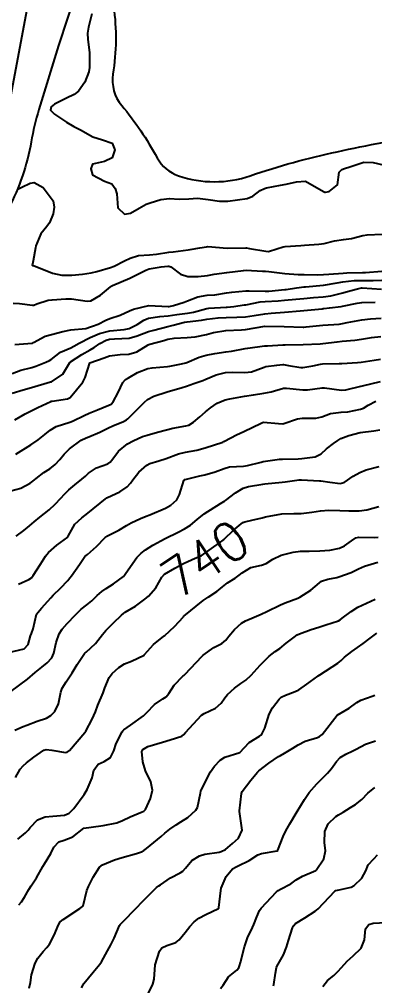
# Model space of a CAD drawing. Header units: metres. Extents: x 318500 to 325275, y 7408834 to 7428799.
# Drawn here: x 321905.1 to 321941.8, y 7416310.2 to 7416409.9 of the extents above; entities that cross this region are included whole.
import ezdxf
from ezdxf.enums import TextEntityAlignment as Align

# ---------------------------------------------------------------- set-up
doc = ezdxf.new("R2010")
doc.units = ezdxf.units.M
doc.header["$MEASUREMENT"] = 0
for name, color, linetype in [('Cotas', 45, 'Continuous'), ('Curvas de Nivel 1m', 11, 'Continuous'), ('Curvas de Nivel 5m', 15, 'Continuous'), ('Hidrografia', 140, 'Continuous'), ('Vias Primárias', 230, 'Continuous')]:
    doc.layers.add(name, color=color, linetype=linetype)
doc.styles.add('Style-STANDARD', font='STANDARD.shx')

msp = doc.modelspace()

# ---------------------------------------------------------------- linework, layer by layer
at = {"layer": 'Curvas de Nivel 1m', "flags": 128}
for points, elevation in [([(321912.597, 7416410.484), (321912.266, 7416409.092), (321912.176, 7416408.49), (321912.199, 7416407.836), (321912.35, 7416406.487), (321912.359, 7416404.945), (321912.29, 7416404.488), (321911.882, 7416403.405), (321911.23, 7416402.503), (321910.776, 7416402.138), (321910.008, 7416401.757), (321908.766, 7416401.159), (321908.414, 7416400.893), (321908.334, 7416400.544), (321908.754, 7416400.123), (321909.975, 7416399.288), (321910.735, 7416398.856), (321911.442, 7416398.499), (321912.72, 7416397.789), (321913.704, 7416397.481), (321914.71, 7416397.13), (321914.976, 7416396.456), (321914.692, 7416395.611), (321913.919, 7416395.236), (321912.685, 7416394.963), (321912.505, 7416394.483), (321912.671, 7416393.876), (321913.915, 7416393.214), (321914.657, 7416392.95), (321915.025, 7416392.454), (321915.202, 7416391.891), (321915.289, 7416390.45), (321915.987, 7416389.813), (321916.615, 7416389.926), (321917.483, 7416390.417), (321918.201, 7416390.832), (321918.628, 7416390.965), (321919.719, 7416391.304), (321920.636, 7416391.429), (321921.638, 7416391.362), (321922.636, 7416391.386), (321923.522, 7416391.451), (321924.635, 7416391.31), (321925.805, 7416391.135), (321926.633, 7416391.159), (321927.645, 7416391.275), (321928.637, 7416391.434), (321929.23, 7416391.672), (321929.98, 7416392.25), (321930.426, 7416392.471), (321930.654, 7416392.518), (321932.084, 7416392.8), (321932.66, 7416392.913), (321933.738, 7416393.13), (321934.665, 7416393.202), (321936.509, 7416392.162), (321936.649, 7416392.076), (321936.73, 7416392.079), (321937.123, 7416392.155), (321937.985, 7416392.822), (321938.152, 7416394.145), (321938.415, 7416394.411), (321938.684, 7416394.504), (321939.246, 7416394.689), (321940.696, 7416395.164), (321941.647, 7416395.144), (321942.692, 7416394.893)], 727), ([(321904.888, 7416392.345), (321905.381, 7416392.579), (321906.225, 7416392.998), (321906.658, 7416393.08), (321907.579, 7416392.551), (321908.63, 7416391.193), (321908.71, 7416390.539), (321908.613, 7416389.842), (321908.247, 7416388.9), (321907.972, 7416388.546), (321907.349, 7416387.792), (321906.832, 7416386.557), (321906.786, 7416386.339), (321906.547, 7416385.001), (321906.465, 7416384.637), (321906.452, 7416384.561), (321906.492, 7416384.514), (321906.54, 7416384.512), (321906.596, 7416384.502), (321908.532, 7416383.733), (321909.527, 7416383.522), (321910.53, 7416383.529), (321911.658, 7416383.619), (321912.533, 7416383.74), (321913.122, 7416383.886), (321914.538, 7416384.305), (321914.904, 7416384.455), (321915.979, 7416385.008), (321916.553, 7416385.275), (321917.442, 7416385.532), (321918.558, 7416385.611), (321919.274, 7416385.678), (321920.562, 7416385.874), (321921.019, 7416385.918), (321922.567, 7416386.12), (321922.758, 7416386.156), (321923.769, 7416386.332), (321924.441, 7416386.453), (321924.572, 7416386.458), (321926.57, 7416386.3), (321928.516, 7416386.325), (321928.571, 7416386.321), (321928.891, 7416386.265), (321930.566, 7416385.977), (321930.83, 7416385.973), (321931.715, 7416386.229), (321932.364, 7416386.431), (321932.574, 7416386.46), (321934.197, 7416386.574), (321934.576, 7416386.613), (321936.032, 7416386.715), (321936.58, 7416386.796), (321937.673, 7416387.06), (321938.586, 7416387.204), (321939.405, 7416387.311), (321940.592, 7416387.605), (321941.02, 7416387.677), (321942.595, 7416387.733)], 728), ([(321904.491, 7416380.641), (321905.123, 7416380.58), (321906.488, 7416380.428), (321906.611, 7416380.436), (321906.943, 7416380.555), (321908.116, 7416380.924), (321908.497, 7416380.978), (321909.931, 7416381.086), (321910.499, 7416381.077), (321912.139, 7416380.842), (321912.496, 7416380.874), (321913.515, 7416381.46), (321914.518, 7416382.305), (321914.599, 7416382.378), (321914.751, 7416382.457), (321916.528, 7416383.213), (321918.174, 7416384.043), (321918.538, 7416384.181), (321918.728, 7416384.208), (321919.753, 7416384.388), (321920.464, 7416384.457), (321920.541, 7416384.454), (321920.748, 7416384.377), (321921.775, 7416383.604), (321922.53, 7416383.389), (321923.579, 7416383.382), (321924.532, 7416383.48), (321925.243, 7416383.603), (321926.535, 7416383.788), (321928.276, 7416384.012), (321928.538, 7416384.026), (321930.221, 7416383.929), (321930.537, 7416383.922), (321930.865, 7416383.908), (321932.535, 7416383.692), (321933.906, 7416383.572), (321934.534, 7416383.568), (321935.918, 7416383.547), (321936.541, 7416383.583), (321937.062, 7416383.635), (321938.544, 7416383.729), (321938.932, 7416383.746), (321940.545, 7416383.789), (321940.854, 7416383.797), (321942.547, 7416383.912)], 729), ([(321904.392, 7416373.375), (321905.267, 7416373.707), (321906.402, 7416373.996), (321906.832, 7416374.125), (321907.862, 7416374.538), (321908.239, 7416374.707), (321908.415, 7416374.835), (321909.374, 7416375.577), (321910.433, 7416376.033), (321910.756, 7416376.185), (321911.289, 7416376.497), (321912.446, 7416377.101), (321913.408, 7416377.513), (321914.453, 7416377.774), (321915.944, 7416377.927), (321916.456, 7416378.016), (321917.297, 7416378.417), (321917.99, 7416378.884), (321918.47, 7416379.07), (321919.615, 7416379.246), (321920.474, 7416379.328), (321921.393, 7416379.45), (321922.479, 7416379.597), (321923.116, 7416379.705), (321924.486, 7416380.081), (321924.688, 7416380.117), (321926.489, 7416380.202), (321926.577, 7416380.211), (321927.267, 7416380.288), (321928.325, 7416380.44), (321928.493, 7416380.468), (321929.981, 7416380.764), (321930.499, 7416380.807), (321931.841, 7416380.885), (321932.501, 7416380.937), (321933.674, 7416381.031), (321934.504, 7416381.116), (321935.48, 7416381.201), (321936.507, 7416381.271), (321937.281, 7416381.379), (321938.513, 7416381.694), (321938.858, 7416381.792), (321940.04, 7416382.117), (321940.432, 7416382.2), (321940.521, 7416382.2), (321942.52, 7416382.08)], 731), ([(321904.368, 7416371.341), (321905.504, 7416371.706), (321906.374, 7416371.937), (321908.35, 7416372.501), (321908.38, 7416372.508), (321908.396, 7416372.514), (321908.444, 7416372.529), (321909.614, 7416373.296), (321910.334, 7416374.511), (321910.37, 7416374.552), (321910.411, 7416374.58), (321911.582, 7416375.333), (321912.43, 7416375.814), (321912.855, 7416376.054), (321913.437, 7416376.47), (321914.081, 7416376.827), (321914.445, 7416376.925), (321914.95, 7416376.957), (321916.446, 7416377.026), (321917.283, 7416377.252), (321918.453, 7416377.698), (321918.994, 7416377.855), (321920.458, 7416378.225), (321921.006, 7416378.372), (321922.167, 7416378.652), (321922.465, 7416378.7), (321923.923, 7416378.873), (321924.47, 7416378.963), (321925.658, 7416379.123), (321926.473, 7416379.158), (321927.585, 7416379.171), (321928.474, 7416379.232), (321929.378, 7416379.354), (321930.479, 7416379.533), (321931.115, 7416379.599), (321932.482, 7416379.712), (321934.122, 7416379.833), (321934.487, 7416379.86), (321936.389, 7416380.061), (321936.489, 7416380.073), (321936.568, 7416380.08), (321937.133, 7416380.154), (321938.344, 7416380.289), (321938.493, 7416380.314), (321939.984, 7416380.631), (321940.499, 7416380.706), (321941.871, 7416380.718)], 732), ([(321904.67, 7416368.585), (321905.709, 7416369.2), (321906.344, 7416369.521), (321907.03, 7416369.87), (321908.36, 7416370.502), (321908.383, 7416370.507), (321908.511, 7416370.528), (321910.108, 7416370.767), (321910.364, 7416370.915), (321911.675, 7416372.491), (321911.919, 7416372.955), (321912.393, 7416374.48), (321913.886, 7416374.997), (321914.421, 7416375.211), (321915.522, 7416375.345), (321916.424, 7416375.353), (321917.244, 7416375.602), (321918.439, 7416376.335), (321918.479, 7416376.36), (321918.593, 7416376.398), (321920.038, 7416376.79), (321920.445, 7416376.904), (321921.108, 7416377.031), (321922.447, 7416377.076), (321923.274, 7416377.163), (321924.451, 7416377.413), (321925.172, 7416377.593), (321926.455, 7416377.826), (321928.06, 7416377.88), (321928.456, 7416377.912), (321930.46, 7416378.24), (321932.46, 7416378.22), (321934.431, 7416378.152), (321934.469, 7416378.155), (321934.504, 7416378.155), (321934.749, 7416378.186), (321936.472, 7416378.346), (321938.142, 7416378.475), (321938.474, 7416378.524), (321938.984, 7416378.641), (321940.478, 7416378.922), (321941.392, 7416379.009), (321942.48, 7416379.074)], 733), ([(321904.767, 7416365.065), (321906.295, 7416366.021), (321907.07, 7416366.548), (321907.769, 7416367.078), (321908.315, 7416367.535), (321908.93, 7416367.915), (321910.328, 7416368.357), (321910.441, 7416368.396), (321910.679, 7416368.505), (321911.799, 7416369.028), (321912.342, 7416369.268), (321913.186, 7416369.629), (321914.355, 7416370.093), (321914.587, 7416370.217), (321914.808, 7416370.446), (321915.33, 7416371.401), (321915.795, 7416372.439), (321916.079, 7416372.74), (321916.387, 7416372.924), (321917.337, 7416373.475), (321918.402, 7416373.89), (321918.84, 7416373.959), (321920.406, 7416374.089), (321920.662, 7416374.121), (321921.879, 7416374.358), (321922.306, 7416374.458), (321922.412, 7416374.493), (321923.695, 7416375.056), (321924.424, 7416375.248), (321925.315, 7416375.423), (321926.43, 7416375.613), (321927.038, 7416375.684), (321928.435, 7416375.938), (321928.709, 7416375.993), (321930.44, 7416376.218), (321930.459, 7416376.221), (321930.737, 7416376.237), (321932.333, 7416376.329), (321932.441, 7416376.332), (321932.555, 7416376.331), (321934.443, 7416376.381), (321936.178, 7416376.43), (321936.444, 7416376.454), (321937.94, 7416376.652), (321938.448, 7416376.7), (321939.757, 7416376.814), (321940.452, 7416376.919), (321941.466, 7416377.083), (321942.457, 7416377.194)], 734), ([(321904.799, 7416356.581), (321905.574, 7416357.174), (321906.187, 7416357.673), (321906.659, 7416358.087), (321907.237, 7416358.544), (321908.208, 7416359.312), (321908.828, 7416359.909), (321909.403, 7416360.518), (321909.796, 7416360.945), (321910.233, 7416361.377), (321910.843, 7416361.899), (321911.584, 7416362.49), (321911.942, 7416362.798), (321912.259, 7416363.095), (321913.089, 7416363.646), (321914.274, 7416364.072), (321914.507, 7416364.217), (321914.678, 7416364.446), (321915.363, 7416365.366), (321916.297, 7416366.107), (321916.872, 7416366.421), (321917.851, 7416366.863), (321918.309, 7416367.02), (321919.379, 7416367.319), (321920.318, 7416367.577), (321920.963, 7416367.721), (321922.324, 7416367.972), (321922.611, 7416368.06), (321923.094, 7416368.339), (321923.751, 7416368.917), (321924.346, 7416369.415), (321924.846, 7416369.822), (321925.536, 7416370.308), (321926.364, 7416370.666), (321926.848, 7416370.776), (321928.368, 7416371.031), (321929.302, 7416371.189), (321930.371, 7416371.34), (321931.121, 7416371.484), (321932.384, 7416371.851), (321932.722, 7416371.878), (321934.382, 7416371.686), (321934.877, 7416371.688), (321936.386, 7416371.905), (321936.644, 7416371.899), (321938.382, 7416371.639), (321938.838, 7416371.678), (321940.389, 7416372.068), (321940.423, 7416372.076), (321940.541, 7416372.108), (321942.395, 7416372.548)], 736), ([(321905.033, 7416351.65), (321906.113, 7416352.126), (321906.366, 7416352.307), (321906.566, 7416352.553), (321907.315, 7416353.726), (321907.815, 7416354.535), (321907.958, 7416354.718), (321908.146, 7416354.91), (321909.005, 7416355.674), (321910.122, 7416356.51), (321910.142, 7416356.538), (321910.171, 7416356.59), (321910.859, 7416357.831), (321911.559, 7416358.49), (321912.205, 7416358.953), (321914.023, 7416360.453), (321914.135, 7416360.538), (321914.222, 7416360.586), (321915.514, 7416361.154), (321916.239, 7416361.685), (321916.591, 7416362.078), (321916.842, 7416362.421), (321917.466, 7416363.208), (321918.273, 7416363.921), (321918.583, 7416364.087), (321919.541, 7416364.381), (321920.283, 7416364.622), (321921.572, 7416365.072), (321922.289, 7416365.252), (321923.438, 7416365.479), (321924.294, 7416365.696), (321926.129, 7416366.302), (321926.25, 7416366.351), (321926.301, 7416366.381), (321927.538, 7416367.055), (321928.317, 7416367.386), (321930.087, 7416368.244), (321930.236, 7416368.336), (321930.332, 7416368.36), (321931.867, 7416368.225), (321932.33, 7416368.196), (321932.438, 7416368.218), (321933.828, 7416368.708), (321934.339, 7416368.771), (321935.726, 7416368.782), (321936.341, 7416368.915), (321937.26, 7416369.237), (321938.349, 7416369.375), (321939.045, 7416369.434), (321940.354, 7416369.71), (321940.648, 7416369.813), (321941.12, 7416370.099), (321941.916, 7416370.537)], 737), ([(321904.01, 7416344.59), (321905.621, 7416344.961), (321906.023, 7416345.413), (321906.287, 7416346.306), (321906.371, 7416346.555), (321906.538, 7416347.046), (321906.898, 7416348.547), (321907.426, 7416349.183), (321908.081, 7416349.9), (321908.363, 7416350.251), (321908.629, 7416350.525), (321909.378, 7416351.24), (321910.113, 7416352.034), (321910.336, 7416352.288), (321910.506, 7416352.504), (321911.33, 7416353.69), (321911.9, 7416354.484), (321912.017, 7416354.606), (321912.144, 7416354.718), (321913.077, 7416355.545), (321913.997, 7416356.453), (321914.085, 7416356.538), (321914.172, 7416356.601), (321915.4, 7416357.22), (321916.189, 7416357.682), (321916.658, 7416357.958), (321917.627, 7416358.409), (321918.202, 7416358.646), (321918.612, 7416358.802), (321920.211, 7416359.469), (321920.773, 7416359.805), (321921.372, 7416360.358), (321921.675, 7416360.909), (321922.106, 7416362.351), (321922.176, 7416362.426), (321922.252, 7416362.456), (321923.767, 7416362.818), (321924.259, 7416362.928), (321925.336, 7416363.232), (321926.27, 7416363.592), (321926.82, 7416363.737), (321928.273, 7416363.83), (321928.662, 7416363.876), (321930.088, 7416364.243), (321930.281, 7416364.286), (321931.966, 7416364.542), (321932.285, 7416364.552), (321933.916, 7416364.565), (321934.286, 7416364.592), (321935.672, 7416364.787), (321936.294, 7416365.1), (321936.835, 7416365.621), (321937.546, 7416366.148), (321938.002, 7416366.454), (321938.315, 7416366.658), (321939.156, 7416366.965), (321940.322, 7416367.278), (321941.706, 7416367.471), (321942.325, 7416367.564)], 738), ([(321904.245, 7416340.586), (321905.973, 7416341.835), (321906.767, 7416342.548), (321907.44, 7416343.086), (321907.995, 7416343.546), (321908.473, 7416344.056), (321908.692, 7416344.523), (321908.921, 7416345.626), (321909.234, 7416346.518), (321909.554, 7416347.006), (321910.051, 7416347.577), (321910.931, 7416348.497), (321911.505, 7416349.051), (321912.076, 7416349.526), (321912.612, 7416349.942), (321913.165, 7416350.464), (321913.652, 7416350.901), (321914.101, 7416351.208), (321914.86, 7416351.691), (321915.875, 7416352.432), (321915.992, 7416352.56), (321916.123, 7416352.77), (321917.265, 7416354.413), (321917.708, 7416354.845), (321918.152, 7416355.178), (321918.891, 7416355.657), (321920.17, 7416356.37), (321921.536, 7416357), (321922.185, 7416357.338), (321922.791, 7416357.741), (321923.475, 7416358.331), (321924.206, 7416358.911), (321925.895, 7416359.973), (321926.219, 7416360.163), (321926.297, 7416360.211), (321926.412, 7416360.288), (321927.453, 7416361.056), (321928.239, 7416361.542), (321928.778, 7416361.726), (321930.246, 7416361.975), (321930.482, 7416362.002), (321932.25, 7416362.174), (321932.571, 7416362.215), (321934.028, 7416362.419), (321934.253, 7416362.421), (321936.102, 7416362.313), (321936.252, 7416362.299), (321937.179, 7416362.151), (321938.249, 7416362.038), (321938.651, 7416362.134), (321939.603, 7416362.777), (321940.266, 7416363.174), (321940.945, 7416363.425), (321942.276, 7416363.791)], 739), ([(321904.713, 7416331.701), (321905.193, 7416332.57), (321905.506, 7416332.915), (321905.86, 7416333.205), (321906.608, 7416333.81), (321907.645, 7416334.534), (321907.881, 7416334.589), (321908.473, 7416334.524), (321909.876, 7416334.274), (321910.076, 7416334.308), (321910.296, 7416334.504), (321911.899, 7416336.341), (321911.996, 7416336.479), (321912.654, 7416337.734), (321912.973, 7416338.464), (321913.242, 7416339.159), (321913.766, 7416340.453), (321913.965, 7416340.971), (321914.399, 7416342.022), (321914.708, 7416342.443), (321915.39, 7416343.035), (321915.995, 7416343.425), (321916.704, 7416343.715), (321918.009, 7416344.336), (321918.036, 7416344.373), (321918.057, 7416344.399), (321918.973, 7416345.439), (321920.039, 7416346.286), (321920.091, 7416346.318), (321920.156, 7416346.369), (321921.132, 7416347.277), (321922.059, 7416348.288), (321922.118, 7416348.349), (321924.086, 7416349.945), (321924.629, 7416350.312), (321925.5, 7416350.898), (321926.106, 7416351.388), (321926.624, 7416351.773), (321927.414, 7416352.277), (321927.829, 7416352.569), (321928.128, 7416352.827), (321929.02, 7416353.373), (321930.141, 7416353.607), (321930.607, 7416353.769), (321931.294, 7416354.223), (321932.154, 7416354.628), (321933.402, 7416354.953), (321934.159, 7416355.051), (321935.044, 7416355.061), (321936.159, 7416355.07), (321937.163, 7416355.148), (321938.162, 7416355.358), (321938.685, 7416355.605), (321939.415, 7416356.118), (321939.868, 7416356.42), (321940.176, 7416356.486), (321941.789, 7416356.472), (321942.176, 7416356.489)], 741), ([(321904.965, 7416325.359), (321905.762, 7416326.015), (321906.031, 7416326.291), (321906.225, 7416326.553), (321906.992, 7416327.332), (321907.787, 7416327.665), (321908.586, 7416327.724), (321909.79, 7416327.822), (321910.258, 7416328.038), (321910.75, 7416328.496), (321911.815, 7416329.97), (321912.134, 7416330.475), (321912.627, 7416331.679), (321912.827, 7416332.465), (321913.251, 7416333.068), (321913.864, 7416333.361), (321914.534, 7416333.779), (321914.87, 7416334.44), (321915.103, 7416335.223), (321915.744, 7416336.432), (321915.808, 7416336.525), (321915.903, 7416336.612), (321916.604, 7416337.113), (321917.925, 7416338.069), (321918.295, 7416338.395), (321919.09, 7416339.236), (321919.952, 7416339.822), (321920.284, 7416340.037), (321920.563, 7416340.364), (321921.11, 7416341.217), (321921.987, 7416342.145), (321922.093, 7416342.243), (321922.198, 7416342.347), (321924.009, 7416344.233), (321924.096, 7416344.319), (321925.194, 7416345.13), (321926.029, 7416345.535), (321926.445, 7416345.875), (321926.757, 7416346.283), (321927.341, 7416346.987), (321928.06, 7416347.625), (321928.47, 7416347.858), (321929.364, 7416348.251), (321930.073, 7416348.569), (321930.687, 7416348.842), (321932.083, 7416349.508), (321932.566, 7416349.724), (321933.869, 7416350.192), (321934.025, 7416350.256), (321934.091, 7416350.289), (321935.232, 7416351.044), (321936.115, 7416351.794), (321936.33, 7416351.944), (321936.956, 7416352.147), (321937.913, 7416352.343), (321938.124, 7416352.391), (321939.396, 7416352.853), (321940.137, 7416353.226), (321940.747, 7416353.495), (321942.148, 7416353.922)], 742), ([(321905.082, 7416318.569), (321905.353, 7416318.876), (321905.672, 7416319.381), (321906.09, 7416320.148), (321906.345, 7416320.55), (321906.886, 7416321.358), (321907.553, 7416322.533), (321907.723, 7416322.801), (321908.378, 7416323.879), (321908.701, 7416324.52), (321909.196, 7416325.068), (321909.751, 7416325.256), (321910.661, 7416325.592), (321911.77, 7416326.48), (321913.523, 7416326.705), (321913.774, 7416326.74), (321915.177, 7416327.038), (321915.783, 7416327.273), (321916.551, 7416327.656), (321917.797, 7416328.167), (321917.961, 7416328.234), (321918.161, 7416328.395), (321918.655, 7416329.55), (321918.855, 7416330.385), (321918.695, 7416331.243), (321918.144, 7416332.396), (321917.864, 7416333.315), (321917.786, 7416334.401), (321917.882, 7416334.593), (321918.382, 7416334.887), (321919.895, 7416335.351), (321920.685, 7416335.575), (321921.905, 7416335.985), (321922.105, 7416336.149), (321922.271, 7416336.345), (321923.928, 7416338.123), (321924.222, 7416338.316), (321925.389, 7416338.847), (321925.946, 7416339.36), (321926.328, 7416339.913), (321926.628, 7416340.283), (321927.33, 7416340.916), (321927.977, 7416341.391), (321928.492, 7416341.753), (321929.064, 7416342.254), (321930.001, 7416343.305), (321930.923, 7416344.226), (321931.548, 7416344.686), (321932.022, 7416345.028), (321932.674, 7416345.56), (321933.497, 7416346.195), (321933.821, 7416346.415), (321934.045, 7416346.523), (321935.268, 7416346.956), (321936.056, 7416347.222), (321936.77, 7416347.438), (321938.066, 7416347.875), (321938.229, 7416347.967), (321938.446, 7416348.126), (321939.381, 7416348.813), (321940.082, 7416349.281), (321941.857, 7416350.083)], 743), ([(321906.126, 7416309.977), (321906.288, 7416310.549), (321906.384, 7416311.364), (321906.762, 7416312.542), (321907.044, 7416313.082), (321907.598, 7416313.751), (321907.975, 7416314.156), (321908.241, 7416314.524), (321908.707, 7416315.436), (321909.165, 7416316.515), (321909.35, 7416316.806), (321909.645, 7416317.055), (321911.357, 7416318.185), (321911.659, 7416318.418), (321911.702, 7416318.479), (321912.097, 7416320.061), (321912.251, 7416320.472), (321912.731, 7416321.438), (321913.391, 7416322.455), (321913.723, 7416322.701), (321914.948, 7416323.217), (321915.73, 7416323.47), (321917.206, 7416323.872), (321917.745, 7416324.051), (321917.971, 7416324.172), (321918.268, 7416324.392), (321919.763, 7416325.638), (321920.157, 7416325.975), (321920.671, 7416326.361), (321921.32, 7416326.812), (321921.782, 7416327.119), (321922.534, 7416327.594), (321923.36, 7416328.327), (321923.516, 7416328.613), (321923.826, 7416330.086), (321923.858, 7416330.291), (321923.87, 7416330.319), (321923.905, 7416330.393), (321924.873, 7416332.305), (321925.283, 7416332.874), (321925.868, 7416333.506), (321926.346, 7416333.812), (321927.88, 7416334.27), (321928.844, 7416335.308), (321929.906, 7416335.983), (321930.065, 7416336.08), (321930.207, 7416336.236), (321930.462, 7416336.778), (321930.912, 7416338.225), (321931.273, 7416338.887), (321931.954, 7416339.802), (321932.165, 7416339.999), (321932.588, 7416340.204), (321933.593, 7416340.567), (321933.969, 7416340.758), (321934.821, 7416341.334), (321935.924, 7416342.161), (321935.99, 7416342.206), (321936.14, 7416342.307), (321938.004, 7416343.494), (321938.35, 7416343.783), (321938.693, 7416344.123), (321939.435, 7416344.7), (321940.025, 7416345.1), (321940.604, 7416345.529), (321941.335, 7416346.091), (321941.742, 7416346.387), (321942.047, 7416346.578)], 744), ([(321918.464, 7416309.468), (321918.908, 7416310.38), (321919.052, 7416310.894), (321919.158, 7416312.376), (321919.604, 7416313.809), (321919.848, 7416314.127), (321920.343, 7416314.363), (321921.264, 7416314.705), (321921.619, 7416314.955), (321922.256, 7416315.715), (321922.73, 7416316.334), (321923.162, 7416316.813), (321923.653, 7416317.182), (321924.39, 7416317.578), (321925.669, 7416318.198), (321925.718, 7416318.241), (321925.733, 7416318.289), (321925.913, 7416320.062), (321925.961, 7416320.287), (321926.493, 7416321.497), (321927.129, 7416322.276), (321927.499, 7416322.497), (321927.725, 7416322.587), (321928.836, 7416323.151), (321929.742, 7416323.722), (321930.109, 7416323.87), (321931.749, 7416324.138), (321931.795, 7416324.164), (321931.826, 7416324.209), (321932.344, 7416325.624), (321932.62, 7416326.201), (321933.04, 7416326.939), (321933.8, 7416328.19), (321934.561, 7416329.437), (321935.056, 7416330.172), (321935.839, 7416331.07), (321936.944, 7416332.144), (321937.367, 7416332.628), (321937.868, 7416333.34), (321938.241, 7416333.76), (321938.828, 7416334.121), (321939.544, 7416334.455), (321939.888, 7416334.635), (321940.863, 7416335.128), (321941.901, 7416335.495)], 746), ([(321925.897, 7416309.945), (321926.156, 7416310.284), (321926.72, 7416311.131), (321927.583, 7416311.833), (321927.775, 7416312.08), (321927.845, 7416312.266), (321927.957, 7416312.628), (321928.38, 7416314.258), (321928.695, 7416315.183), (321929.202, 7416316.247), (321929.34, 7416316.549), (321929.656, 7416317.339), (321929.921, 7416317.981), (321930.088, 7416318.234), (321931.687, 7416319.928), (321931.838, 7416320.059), (321932.097, 7416320.206), (321933.14, 7416320.753), (321933.704, 7416321.138), (321934.35, 7416321.54), (321935.72, 7416322.127), (321935.742, 7416322.137), (321935.772, 7416322.159), (321936.572, 7416323.313), (321936.719, 7416324.145), (321936.616, 7416325.004), (321936.668, 7416326.147), (321936.995, 7416326.928), (321937.793, 7416327.674), (321938.078, 7416327.845), (321938.546, 7416328.123), (321939.305, 7416328.618), (321939.812, 7416328.927), (321940.499, 7416329.421), (321941.109, 7416330.091), (321941.836, 7416330.674)], 747), ([(321931.364, 7416310.213), (321931.405, 7416310.37), (321931.58, 7416311.526), (321931.682, 7416312.115), (321931.715, 7416312.209), (321932.399, 7416313.405), (321932.696, 7416314.199), (321932.924, 7416314.894), (321933.336, 7416316.193), (321933.434, 7416316.401), (321933.647, 7416316.632), (321934.59, 7416317.242), (321935.666, 7416317.921), (321935.809, 7416318.017), (321935.97, 7416318.155), (321937.688, 7416319.97), (321937.782, 7416320.036), (321938.149, 7416320.125), (321939.397, 7416320.411), (321939.697, 7416320.556), (321940.49, 7416321.317), (321940.905, 7416322.092), (321941.127, 7416322.691), (321941.739, 7416323.331), (321942.093, 7416323.727)], 748), ([(321936.45, 7416310.147), (321936.926, 7416310.783), (321937.578, 7416311.299), (321938.016, 7416311.694), (321938.373, 7416312.122), (321938.961, 7416312.752), (321939.602, 7416313.321), (321940.425, 7416314.098), (321940.748, 7416314.968), (321940.848, 7416316.092), (321941.193, 7416316.541), (321941.649, 7416316.666), (321942.952, 7416316.759)], 749)]:
    msp.add_lwpolyline(points, dxfattribs=dict(at, elevation=elevation))
at = {"layer": 'Curvas de Nivel 5m', "flags": 128}
for points, elevation in [([(321904.664, 7416376.359), (321906.439, 7416376.493), (321906.493, 7416376.505), (321906.591, 7416376.558), (321907.784, 7416377.209), (321908.449, 7416377.395), (321909.629, 7416377.7), (321910.454, 7416377.871), (321911.983, 7416378.015), (321912.457, 7416378.188), (321912.67, 7416378.266), (321913.268, 7416378.472), (321914.062, 7416378.868), (321914.469, 7416379.041), (321915.54, 7416379.378), (321916.481, 7416379.836), (321916.892, 7416380.016), (321918.49, 7416380.388), (321920.489, 7416380.282), (321920.581, 7416380.286), (321921.051, 7416380.372), (321922.125, 7416380.726), (321922.498, 7416380.875), (321923.557, 7416381.282), (321924.507, 7416381.439), (321925.318, 7416381.502), (321926.511, 7416381.685), (321927.048, 7416381.756), (321928.515, 7416381.906), (321928.863, 7416381.916), (321930.514, 7416381.854), (321930.887, 7416381.863), (321932.517, 7416382.029), (321932.683, 7416382.052), (321933.724, 7416382.202), (321934.521, 7416382.317), (321934.663, 7416382.329), (321936.525, 7416382.495), (321937.95, 7416382.724), (321938.53, 7416382.813), (321939.704, 7416382.951), (321940.533, 7416382.983), (321941.661, 7416382.965), (321942.534, 7416382.988)], 730), ([(321904.23, 7416361.275), (321905.274, 7416361.534), (321906.242, 7416362.06), (321906.52, 7416362.282), (321906.844, 7416362.551), (321907.649, 7416363.149), (321908.265, 7416363.532), (321908.822, 7416363.974), (321909.313, 7416364.52), (321909.745, 7416365.055), (321910.291, 7416365.604), (321911.519, 7416366.492), (321912.039, 7416366.749), (321912.306, 7416366.856), (321913.442, 7416367.334), (321914.32, 7416367.759), (321914.786, 7416367.983), (321915.869, 7416368.435), (321916.18, 7416368.584), (321916.334, 7416368.696), (321918.039, 7416370.405), (321918.363, 7416370.705), (321918.996, 7416371.024), (321920.371, 7416371.484), (321921.941, 7416371.922), (321922.377, 7416372.071), (321923.15, 7416372.338), (321924.07, 7416372.639), (321924.387, 7416372.773), (321925.461, 7416373.242), (321926.398, 7416373.487), (321927.171, 7416373.516), (321928.398, 7416373.461), (321929.104, 7416373.555), (321930.407, 7416374.036), (321930.567, 7416374.08), (321931.697, 7416374.227), (321932.337, 7416374.295), (321932.411, 7416374.295), (321932.919, 7416374.212), (321934.196, 7416373.981), (321934.408, 7416373.982), (321935.417, 7416374.175), (321936.226, 7416374.35), (321936.413, 7416374.371), (321938.147, 7416374.41), (321938.414, 7416374.42), (321940.029, 7416374.502), (321940.416, 7416374.534), (321941.773, 7416374.737), (321942.422, 7416374.853)], 735), ([(321904.646, 7416336.579), (321905.521, 7416336.95), (321905.908, 7416337.107), (321906.959, 7416337.5), (321907.92, 7416337.842), (321908.362, 7416338.087), (321908.793, 7416338.521), (321909.168, 7416339.292), (321909.405, 7416340.516), (321909.543, 7416340.935), (321909.971, 7416341.583), (321910.57, 7416342.501), (321911.108, 7416343.378), (321911.855, 7416344.482), (321911.923, 7416344.57), (321912.013, 7416344.647), (321912.971, 7416345.521), (321913.716, 7416346.455), (321914.044, 7416346.867), (321914.835, 7416347.659), (321915.68, 7416348.434), (321915.883, 7416348.611), (321916.065, 7416348.746), (321917.113, 7416349.376), (321918.085, 7416350.085), (321918.263, 7416350.222), (321918.471, 7416350.394), (321919.224, 7416351.262), (321919.836, 7416352.374), (321920.123, 7416352.669), (321921.191, 7416353.298), (321922.135, 7416353.823), (321923.27, 7416354.333), (321923.882, 7416354.586), (321924.146, 7416354.74), (321925.791, 7416355.923), (321926.169, 7416356.199), (321926.218, 7416356.241), (321926.265, 7416356.289), (321927.231, 7416357.233), (321928.196, 7416357.99), (321928.387, 7416358.078), (321929.126, 7416358.256), (321930.202, 7416358.489), (321930.548, 7416358.577), (321932.21, 7416358.903), (321933.476, 7416358.932), (321934.211, 7416358.95), (321935.307, 7416359.08), (321936.216, 7416359.203), (321937.08, 7416359.285), (321938.217, 7416359.25), (321939.133, 7416359.209), (321940.216, 7416359.209), (321941.016, 7416359.3), (321942.224, 7416359.668)], 740), ([(321911.553, 7416310.027), (321911.704, 7416310.332), (321911.797, 7416310.476), (321912.749, 7416311.634), (321913.426, 7416312.452), (321913.593, 7416312.711), (321914.211, 7416313.837), (321914.57, 7416314.44), (321914.913, 7416315.144), (321915.452, 7416316.432), (321915.531, 7416316.541), (321915.642, 7416316.645), (321917.369, 7416318.404), (321917.673, 7416318.735), (321919.289, 7416320.376), (321919.53, 7416320.535), (321919.694, 7416320.638), (321920.714, 7416321.351), (321921.713, 7416321.881), (321922.013, 7416322.048), (321922.29, 7416322.341), (321922.927, 7416323.137), (321923.74, 7416323.622), (321924.265, 7416323.789), (321925.746, 7416324.009), (321925.975, 7416324.06), (321926.398, 7416324.284), (321927.117, 7416324.916), (321927.762, 7416325.465), (321928.132, 7416326.265), (321927.864, 7416328.204), (321927.854, 7416328.269), (321928.048, 7416330.045), (321928.14, 7416330.265), (321929.019, 7416331.43), (321929.705, 7416332.242), (321929.776, 7416332.316), (321929.852, 7416332.384), (321930.896, 7416333.193), (321931.875, 7416333.861), (321932.101, 7416333.984), (321932.509, 7416334.204), (321933.356, 7416334.727), (321933.894, 7416335.09), (321934.617, 7416335.462), (321935.905, 7416335.831), (321936.123, 7416335.94), (321936.381, 7416336.153), (321937.93, 7416338.13), (321939.189, 7416338.87), (321939.95, 7416339.447), (321940.368, 7416339.69), (321941.537, 7416340.086), (321941.838, 7416340.206)], 745)]:
    msp.add_lwpolyline(points, dxfattribs=dict(at, elevation=elevation))
at = {"layer": 'Hidrografia'}
msp.add_lwpolyline([(321914.86, 7416411.192, -0.073164), (321914.791, 7416404.257, 0.216395), (321915.689, 7416401.013, -0.049518), (321919.352, 7416395.629, 0.188207), (321921.563, 7416393.766, 0.165592), (321928.958, 7416393.766, -0.029196), (321937.942, 7416396.251, -0.00526), (321942.645, 7416397.209), (321948.104, 7416396.656, 0.040627), (321955.153, 7416396.518, 0.076768), (321963.377, 7416398.313, -0.000947), (321972.039, 7416401.635, 0.078949), (321976.6, 7416404.258, 0.3007), (321977.504, 7416407.106, -0.229538), (321978.609, 7416413.387, 0.069539)], format="xyb", dxfattribs=at)
at = {"layer": 'Vias Primárias'}
for points in [[(321911.94, 7416415.682), (321909.15, 7416407.22), (321907.144, 7416400.599, 0.029543), (321906.346, 7416397.262, -0.077353), (321903.997, 7416390.411, -0.059212), (321902.538, 7416388.293, -0.003769), (321899.642, 7416385.048, -0.070266), (321892.907, 7416379.443, -0.053091), (321879.575, 7416373.039, 0.001018), (321860.18, 7416366.098, 0.023223), (321854.023, 7416363.551, 0.03639), (321844.555, 7416358.238, 0.017771), (321833.282, 7416350.195, 0.034188), (321821.261, 7416339.577, 0.025023), (321812.818, 7416330.121, 0.048721), (321809.056, 7416324.397, 0.005294), (321802.904, 7416312.39, 0.030878), (321798.801, 7416302.717, 0.029912)], [(321906.412, 7416413.701), (321904.001, 7416400.846), (321902.969, 7416398.049), (321898.969, 7416391.768), (321892.645, 7416386.006), (321887.187, 7416382.915), (321867.572, 7416374.785), (321843.92, 7416364.214), (321836.302, 7416359.173), (321828.604, 7416353.362), (321821.593, 7416347.245), (321811.92, 7416338.005, 0.049802), (321807.275, 7416332.587, 0.030648), (321802.628, 7416324.972, 0.020028), (321797.506, 7416314.276, 0.02399), (321794.28, 7416305.671, -0.002826), (321791.055, 7416295.815), (321785.508, 7416280.039)]]:
    msp.add_lwpolyline(points, format="xyb", dxfattribs=at)

# ---------------------------------------------------------------- texts
at = {"layer": 'Cotas', "style": 'Style-STANDARD'}
msp.add_text('740', height=4, rotation=34.01939, dxfattribs=at).set_placement((321924.287, 7416354.258, 740), align=Align.MIDDLE_CENTER)

doc.saveas('drawing.dxf')
